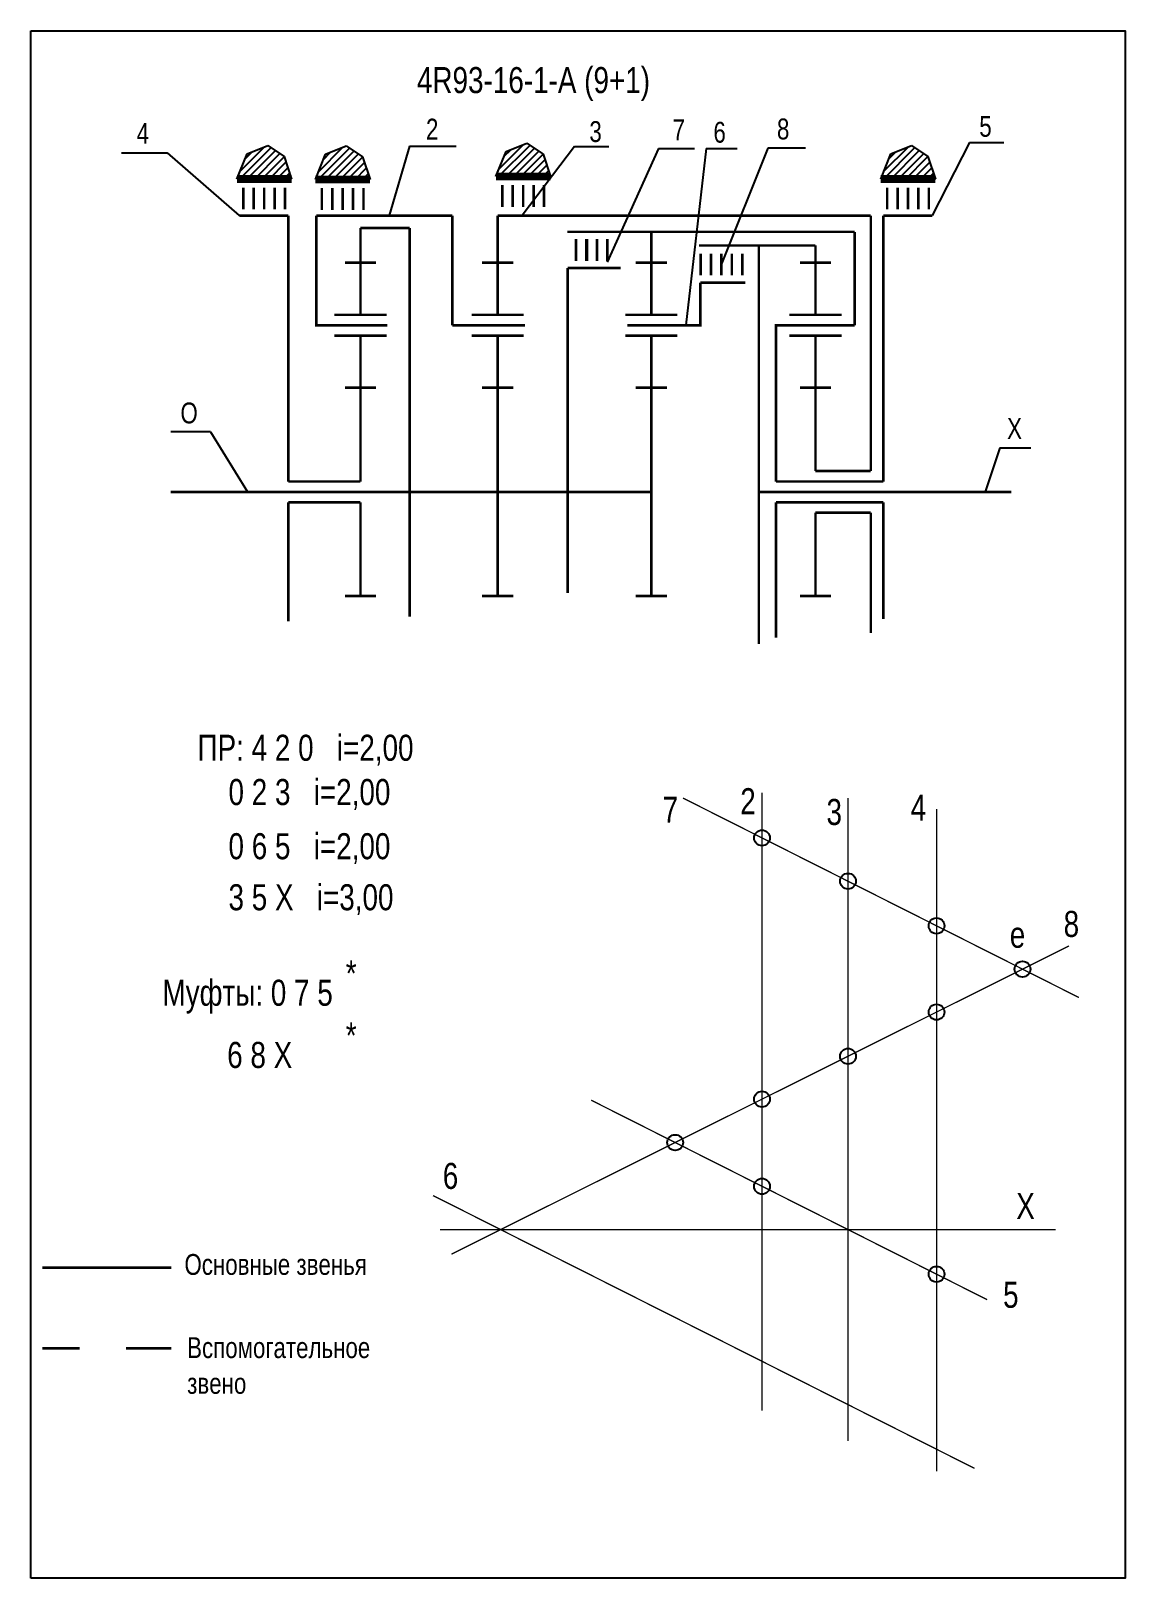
# Model space of a CAD drawing. Extents: x -352 to -142, y 153 to 450.
import ezdxf

# ---------------------------------------------------------------- set-up
doc = ezdxf.new("R2010")
doc.units = 0
doc.header["$LTSCALE"] = 15
doc.linetypes.add('DASHED', pattern=[0.75, 0.5, -0.25])
doc.layers.get('DEFPOINTS').update_dxf_attribs({"linetype": 'CONTINUOUS'})
doc.layers.add('DIM', color=92, linetype='CONTINUOUS')
doc.layers.add('MAIN', color=5, linetype='CONTINUOUS')
doc.styles.add('AMK', font='amk.shx', dxfattribs={"width": 0.8, "height": 5})

msp = doc.modelspace()

# ---------------------------------------------------------------- hatches: boundary and pattern name
at = {"layer": 'DIM'}
h = msp.add_hatch(dxfattribs=at)
h.set_pattern_fill('_USER', color=0, angle=45, style=0, pattern_type=0)
h.set_pattern_definition([(45, (-60.6649, -4.2551), (-0.7071068, 0.7071068), [])])
h.paths.add_polyline_path([(-310.96, 426.26), (-312.9, 421.44), (-302.41, 421.44), (-303.86, 425.77), (-306.97, 427.88)])
h = msp.add_hatch(dxfattribs=at)
h.set_pattern_fill('_USER', color=0, angle=45, style=0, pattern_type=0)
h.set_pattern_definition([(45, (-45.5963, -4.3426), (-0.7071068, 0.7071068), [])])
h.paths.add_polyline_path([(-295.89, 426.18), (-297.84, 421.36), (-287.34, 421.36), (-288.79, 425.68), (-291.9, 427.79)])
h = msp.add_hatch(dxfattribs=at)
h.set_pattern_fill('_USER', color=0, angle=45, style=0, pattern_type=0)
h.set_pattern_definition([(45, (-10.9515, -3.789), (-0.7071068, 0.7071068), [])])
h.paths.add_polyline_path([(-261.25, 426.73), (-263.19, 421.91), (-252.7, 421.91), (-254.14, 426.23), (-257.26, 428.35)])
h = msp.add_hatch(dxfattribs=at)
h.set_pattern_fill('_USER', color=0, angle=45, style=0, pattern_type=0)
h.set_pattern_definition([(45, (62.9213, -4.2551), (-0.7071068, 0.7071068), [])])
h.paths.add_polyline_path([(-187.37, 426.26), (-189.32, 421.44), (-178.82, 421.44), (-180.27, 425.77), (-183.39, 427.88)])

# ---------------------------------------------------------------- linework, layer by layer
at = {"layer": 'DEFPOINTS', "const_width": 0.25}
for points in [[(-212.11, 185), (-212.11, 303.65)], [(-151.29, 264.31), (-227.28, 302.6)], [(-195.61, 179.17), (-195.61, 302.6)], [(-178.61, 173.35), (-178.61, 300.48)], [(-271.73, 215.04), (-153.19, 274.21)], [(-168.91, 206.31), (-244.9, 244.6)], [(-273.93, 219.76), (-155.73, 219.76)]]:
    msp.add_lwpolyline(points, dxfattribs=at)
at = {"layer": 'DEFPOINTS', "linetype": 'DASHED', "const_width": 0.25}
msp.add_lwpolyline([(-171.34, 173.93), (-275.26, 226.3)], dxfattribs=at)
at = {"layer": 'DEFPOINTS'}
for centre in [(-212.11, 294.95), (-195.61, 286.64), (-178.61, 278.07), (-162.11, 269.76), (-178.61, 261.52), (-195.61, 253.03), (-212.11, 244.8), (-228.78, 236.47), (-212.11, 228.07), (-178.61, 211.19)]:
    msp.add_circle(centre, 1.51, dxfattribs=at)
at = {"layer": 'DIM', "color": 0}
for p, q in [((-310.96, 426.26), (-306.97, 427.88)), ((-306.97, 427.88), (-303.86, 425.77)), ((-295.89, 426.18), (-291.9, 427.79)), ((-291.9, 427.79), (-288.79, 425.68)), ((-279.76, 427.73), (-283.66, 414.43)), ((-279.76, 427.73), (-270.83, 427.73)), ((-261.25, 426.73), (-257.26, 428.35)), ((-248.09, 427.7), (-258.13, 414.43)), ((-257.26, 428.35), (-254.14, 426.23)), ((-248.09, 427.7), (-241.52, 427.7)), ((-187.37, 426.26), (-183.39, 427.88)), ((-183.39, 427.88), (-180.27, 425.77)), ((-172.26, 428.46), (-179.44, 414.43)), ((-172.26, 428.46), (-165.7, 428.46)), ((-335.03, 426.48), (-326.3, 426.48)), ((-326.3, 426.48), (-312.44, 414.43)), ((-312.9, 421.44), (-310.96, 426.26)), ((-303.86, 425.77), (-302.41, 421.44)), ((-297.84, 421.36), (-295.89, 426.18)), ((-288.79, 425.68), (-287.34, 421.36)), ((-263.19, 421.91), (-261.25, 426.73)), ((-254.14, 426.23), (-252.7, 421.91)), ((-231.96, 427.32), (-241.81, 405.49)), ((-231.96, 427.32), (-225.1, 427.32)), ((-222.82, 427.31), (-226.72, 393.37)), ((-222.82, 427.31), (-216.91, 427.31)), ((-211.02, 427.36), (-220.04, 404.82)), ((-203.76, 427.36), (-211.02, 427.36)), ((-189.32, 421.44), (-187.37, 426.26)), ((-180.27, 425.77), (-178.82, 421.44)), ((-311.65, 421.25), (-304.74, 421.25)), ((-261.94, 421.72), (-255.03, 421.72)), ((-188.07, 421.25), (-181.15, 421.25)), ((-318, 372.92), (-325.6, 372.92)), ((-318, 372.92), (-310.86, 361.37)), ((-166.45, 369.83), (-169.27, 361.37)), ((-166.45, 369.83), (-160.54, 369.83))]:
    msp.add_line(p, q, dxfattribs=at)
at = {"layer": 'DIM', "color": 0, "const_width": 0.5}
for points in [[(-303.03, 414.43), (-303.03, 363.37)], [(-293.43, 393.37), (-297.66, 393.37), (-297.66, 414.43)], [(-271.54, 414.43), (-297.66, 414.43)], [(-271.54, 393.37), (-271.54, 414.43)], [(-191.23, 414.43), (-262.84, 414.43)], [(-191.23, 414.43), (-191.23, 365.37)], [(-188.85, 414.43), (-188.85, 363.37)], [(-289.18, 412.02), (-279.75, 412.02)], [(-279.75, 412.02), (-279.75, 337.43)], [(-227.46, 411.3), (-249.47, 411.3)], [(-233.35, 405.37), (-233.35, 411.3), (-194.32, 411.3)], [(-194.32, 393.37), (-194.32, 411.3)], [(-201.85, 408.68), (-224.21, 408.68)], [(-212.72, 408.68), (-212.72, 332.16)], [(-249.4, 341.99), (-249.4, 404.34)], [(-237.95, 393.37), (-223.95, 393.37), (-223.95, 401.56)], [(-206.98, 393.37), (-206.98, 393.37), (-206.98, 393.37), (-209.41, 393.37), (-209.41, 363.37)], [(-201.85, 365.37), (-191.23, 365.37)], [(-303.03, 363.37), (-289.18, 363.37)], [(-209.41, 363.37), (-188.85, 363.37)], [(-194.32, 363.37), (-188.85, 363.37)], [(-325.61, 361.37), (-249.4, 361.37)], [(-303.03, 359.37), (-289.18, 359.37)], [(-303.03, 359.37), (-303.03, 336.52)], [(-249.4, 361.37), (-233.35, 361.37)], [(-212.72, 361.37), (-202.74, 361.37)], [(-212.72, 361.37), (-164.28, 361.37)], [(-209.41, 359.37), (-188.85, 359.37)], [(-209.41, 359.37), (-209.41, 333.42)], [(-194.32, 359.37), (-188.85, 359.37)], [(-188.85, 359.37), (-188.85, 336.97)], [(-201.85, 357.37), (-191.23, 357.37)], [(-191.23, 357.37), (-191.23, 334.26)], [(-350.22, 212.47), (-325.5, 212.47)]]:
    msp.add_lwpolyline(points, dxfattribs=at)
at = {"layer": 'DIM', "color": 0, "linetype": 'DASHED', "const_width": 0.5}
for points in [[(-350.22, 196.96), (-343.08, 196.96)], [(-334.21, 196.96), (-325.5, 196.96)]]:
    msp.add_lwpolyline(points, dxfattribs=at)
at = {"layer": 'MAIN'}
for points in [[(-352.43, 152.87), (-352.43, 449.87)], [(-352.43, 449.87), (-142.43, 449.87), (-142.43, 152.87), (-352.43, 152.87)]]:
    msp.add_lwpolyline(points, dxfattribs=at)
at = {"layer": 'MAIN', "color": 0}
for points, const_width in [([(-312.9, 421.44), (-302.41, 421.44)], 1.5), ([(-297.84, 421.36), (-287.34, 421.36)], 1.5), ([(-263.19, 421.91), (-252.7, 421.91)], 1.5), ([(-189.32, 421.44), (-178.82, 421.44)], 1.5), ([(-303.67, 419.79), (-303.67, 415.6)], 0.5), ([(-288.6, 419.71), (-288.6, 415.51)], 0.5), ([(-253.96, 420.26), (-253.96, 416.06)], 0.5), ([(-180.09, 419.79), (-180.09, 415.6)], 0.5), ([(-312.44, 414.43), (-303.03, 414.43)], 0.5), ([(-262.84, 405.37), (-262.84, 414.43)], 0.5), ([(-188.85, 414.43), (-179.44, 414.43)], 0.5), ([(-289.18, 405.37), (-289.18, 412.02)], 0.5), ([(-245.7, 409.92), (-245.7, 405.72)], 0.5), ([(-215.91, 407.14), (-215.91, 402.94)], 0.5), ([(-201.85, 395.37), (-201.85, 408.68)], 0.5), ([(-289.18, 405.37), (-292.18, 405.37)], 0.5), ([(-289.18, 395.37), (-289.18, 405.37)], 0.5), ([(-289.18, 405.37), (-286.18, 405.37)], 0.5), ([(-262.84, 405.37), (-265.84, 405.37)], 0.5), ([(-262.84, 395.37), (-262.84, 405.37)], 0.5), ([(-262.84, 405.37), (-259.84, 405.37)], 0.5), ([(-249.4, 404.34), (-239.23, 404.34)], 0.5), ([(-233.35, 405.37), (-236.35, 405.37)], 0.5), ([(-233.35, 395.37), (-233.35, 405.37)], 0.5), ([(-233.35, 405.37), (-230.35, 405.37)], 0.5), ([(-201.85, 405.37), (-204.85, 405.37)], 0.5), ([(-201.85, 405.37), (-198.85, 405.37)], 0.5), ([(-223.95, 401.56), (-215.32, 401.56)], 0.5), ([(-284.05, 393.37), (-293.43, 393.37)], 0.5), ([(-257.6, 393.37), (-271.54, 393.37)], 0.5), ([(-194.32, 393.37), (-206.98, 393.37)], 0.5), ([(-289.18, 391.37), (-294.18, 391.37)], 0.5), ([(-289.18, 381.37), (-289.18, 391.37), (-284.18, 391.37)], 0.5), ([(-262.84, 391.37), (-267.84, 391.37)], 0.5), ([(-262.84, 381.37), (-262.84, 391.37), (-257.84, 391.37)], 0.5), ([(-233.35, 391.37), (-238.35, 391.37)], 0.5), ([(-233.35, 381.37), (-233.35, 391.37), (-228.35, 391.37)], 0.5), ([(-201.85, 391.37), (-206.85, 391.37)], 0.5), ([(-201.85, 381.37), (-201.85, 391.37), (-196.85, 391.37)], 0.5), ([(-289.18, 381.37), (-292.18, 381.37)], 0.5), ([(-289.18, 363.37), (-289.18, 381.37)], 0.5), ([(-289.18, 381.37), (-286.18, 381.37)], 0.5), ([(-262.84, 381.37), (-265.84, 381.37)], 0.5), ([(-262.84, 361.37), (-262.84, 381.37)], 0.5), ([(-262.84, 381.37), (-259.84, 381.37)], 0.5), ([(-233.35, 381.37), (-236.35, 381.37)], 0.5), ([(-233.35, 361.37), (-233.35, 381.37)], 0.5), ([(-233.35, 381.37), (-230.35, 381.37)], 0.5), ([(-201.85, 381.37), (-204.85, 381.37)], 0.5), ([(-201.85, 365.37), (-201.85, 381.37)], 0.5), ([(-201.85, 381.37), (-198.85, 381.37)], 0.5), ([(-289.18, 359.37), (-289.18, 341.37)], 0.5), ([(-262.84, 361.37), (-262.84, 341.37)], 0.5), ([(-233.35, 361.37), (-233.35, 341.37)], 0.5), ([(-201.85, 357.37), (-201.85, 341.37)], 0.5), ([(-289.18, 341.37), (-292.18, 341.37)], 0.5), ([(-289.18, 341.37), (-286.18, 341.37)], 0.5), ([(-262.84, 341.37), (-265.84, 341.37)], 0.5), ([(-262.84, 341.37), (-259.84, 341.37)], 0.5), ([(-233.35, 341.37), (-236.35, 341.37)], 0.5), ([(-233.35, 341.37), (-230.35, 341.37)], 0.5), ([(-201.85, 341.37), (-204.85, 341.37)], 0.5), ([(-201.85, 341.37), (-198.85, 341.37)], 0.5)]:
    msp.add_lwpolyline(points, dxfattribs=dict(at, const_width=const_width))
for points in [[(-311.67, 419.79, 0.5, 0.5, 0), (-311.67, 415.6, 0.5, 0.5, 0)], [(-309.67, 419.79, 0.5, 0.5, 0), (-309.67, 415.6, 0.5, 0.5, 0)], [(-307.67, 419.79, 0.5, 0.5, 0), (-307.67, 415.6, 0.5, 0.5, 0)], [(-305.67, 419.79, 0.5, 0.5, 0), (-305.67, 415.6, 0.5, 0.5, 0)], [(-296.6, 419.71, 0.5, 0.5, 0), (-296.6, 415.51, 0.5, 0.5, 0)], [(-294.6, 419.71, 0.5, 0.5, 0), (-294.6, 415.51, 0.5, 0.5, 0)], [(-292.6, 419.71, 0.5, 0.5, 0), (-292.6, 415.51, 0.5, 0.5, 0)], [(-290.6, 419.71, 0.5, 0.5, 0), (-290.6, 415.51, 0.5, 0.5, 0)], [(-261.96, 420.26, 0.5, 0.5, 0), (-261.96, 416.06, 0.5, 0.5, 0)], [(-259.96, 420.26, 0.5, 0.5, 0), (-259.96, 416.06, 0.5, 0.5, 0)], [(-257.96, 420.26, 0.5, 0.5, 0), (-257.96, 416.06, 0.5, 0.5, 0)], [(-255.96, 420.26, 0.5, 0.5, 0), (-255.96, 416.06, 0.5, 0.5, 0)], [(-188.09, 419.79, 0.5, 0.5, 0), (-188.09, 415.6, 0.5, 0.5, 0)], [(-186.09, 419.79, 0.5, 0.5, 0), (-186.09, 415.6, 0.5, 0.5, 0)], [(-184.09, 419.79, 0.5, 0.5, 0), (-184.09, 415.6, 0.5, 0.5, 0)], [(-182.09, 419.79, 0.5, 0.5, 0), (-182.09, 415.6, 0.5, 0.5, 0)], [(-247.81, 409.92, 0.5, 0.5, 0), (-247.81, 405.72, 0.5, 0.5, 0)], [(-245.81, 409.92, 0.5, 0.5, 0), (-245.81, 405.72, 0.5, 0.5, 0)], [(-243.81, 409.92, 0.5, 0.5, 0), (-243.81, 405.72, 0.5, 0.5, 0)], [(-241.81, 409.92, 0.5, 0.5, 0), (-241.81, 405.72, 0.5, 0.5, 0)], [(-223.91, 407.14, 0.5, 0.5, 0), (-223.91, 402.94, 0.5, 0.5, 0)], [(-221.91, 407.14, 0.5, 0.5, 0), (-221.91, 402.94, 0.5, 0.5, 0)], [(-219.91, 407.14, 0.5, 0.5, 0), (-219.91, 402.94, 0.5, 0.5, 0)], [(-217.91, 407.14, 0.5, 0.5, 0), (-217.91, 402.94, 0.5, 0.5, 0)], [(-284.18, 395.37, 0.5, 0.5, 0), (-294.18, 395.37, 0.5, 0.5, 0)], [(-257.84, 395.37, 0.5, 0.5, 0), (-267.84, 395.37, 0.5, 0.5, 0)], [(-228.35, 395.37, 0.5, 0.5, 0), (-238.35, 395.37, 0.5, 0.5, 0)], [(-196.85, 395.37, 0.5, 0.5, 0), (-206.85, 395.37, 0.5, 0.5, 0)]]:
    msp.add_lwpolyline(points, format="xyseb", dxfattribs=at)

# ---------------------------------------------------------------- texts
at = {"layer": 'DIM', "color": 0, "style": 'AMK', "width": 0.8}
for s, height, p in [('4R93-16-1-A (9+1)', 5, (-278.35, 437.93)), ('4', 4, (-332.14, 428.2)), ('2', 4, (-276.61, 429.02)), ('3', 4, (-245.25, 428.55)), ('7', 4, (-229.28, 428.88)), ('6', 4, (-221.44, 428.42)), ('8', 4, (-209.24, 429.05)), ('5', 4, (-170.41, 429.55)), ('O', 4, (-323.74, 374.53)), ('X', 4, (-165.07, 371.55)), ('ПР: 4 2 0   i=2,00', 5, (-320.46, 309.76)), ('    0 2 3   i=2,00', 5, (-320.46, 301.26)), ('2', 5, (-216.29, 299.5)), ('4', 5, (-183.6, 298.26)), ('7', 5, (-231.19, 297.85)), ('3', 5, (-199.74, 297.43)), ('    0 6 5   i=2,00 ', 5, (-320.46, 290.86)), ('    3 5 X   i=3,00 ', 5, (-320.46, 281.06)), ('8', 5, (-154.22, 275.94)), ('e', 5, (-164.56, 273.87)), ('*', 5, (-292.01, 266.45)), ('Муфты: 0 7 5', 5, (-327.19, 262.73)), ('*', 5, (-292.01, 254.53)), ('       6 8 X', 5, (-325.17, 250.79)), ('6', 5, (-273.39, 227.57)), ('X', 5, (-163.32, 221.78)), ('Основные звенья', 4, (-322.97, 211.07)), ('5', 5, (-165.84, 204.75)), ('Вспомогательное ', 4, (-322.45, 195.1)), ('звено', 4, (-322.45, 188.24))]:
    msp.add_text(s, height=height, dxfattribs=at).set_placement(p)

doc.saveas('drawing.dxf')
